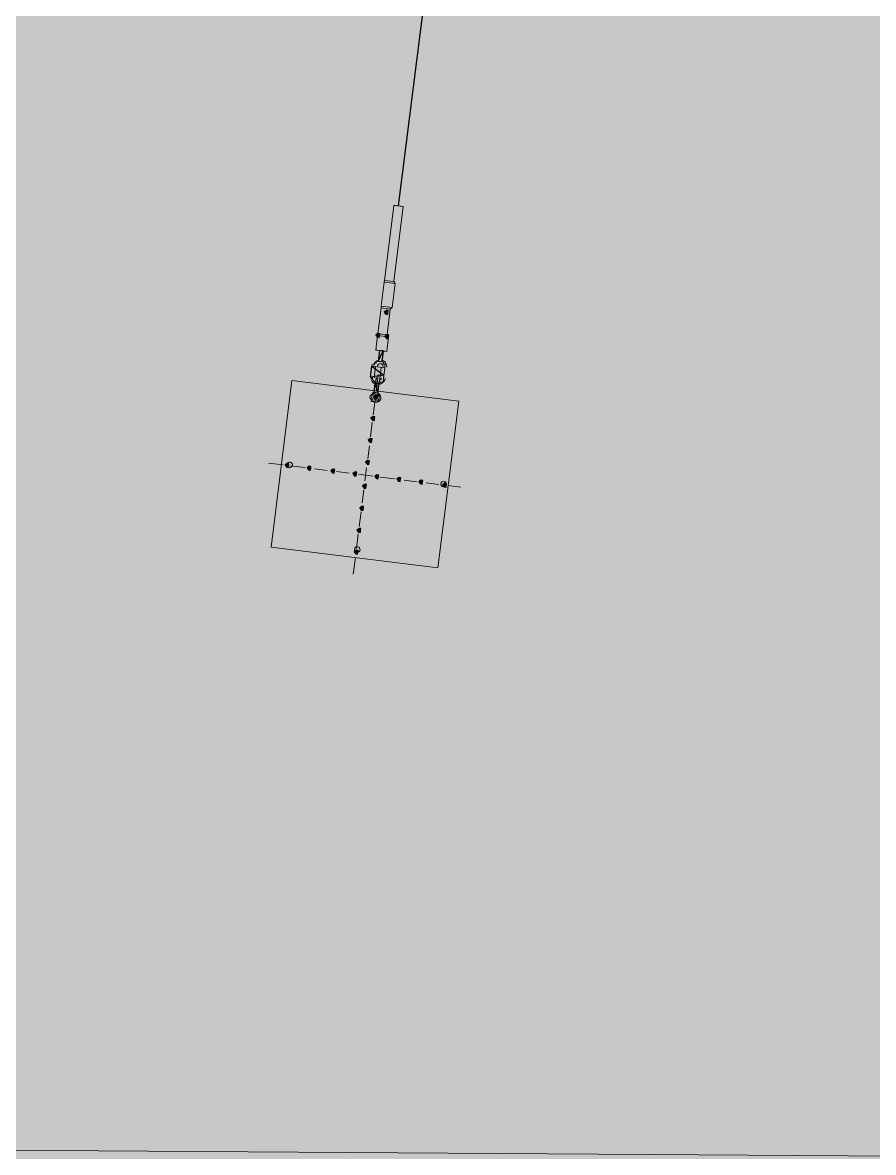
# Model space of a CAD drawing. Header units: metres. Extents: x -4 to 509425, y 7549 to 4732445.
# Drawn here: x 475999.48 to 476003.39, y 4719731.63 to 4719736.82 of the extents above; entities that cross this region are included whole.
import ezdxf

# ---------------------------------------------------------------- set-up
doc = ezdxf.new("R2010")
doc.units = ezdxf.units.M
doc.header["$LTSCALE"] = 0.01
doc.header["$MEASUREMENT"] = 0
doc.layers.get('0').update_dxf_attribs({"lineweight": 0})
doc.layers.add('_SUBESTACIÓN', color=1, linetype='Continuous')
doc.layers.add('SUBESTACION LA VID', color=253, linetype='Continuous')

# ---------------------------------------------------------------- blocks, each defined once
blk = doc.blocks.new('A$Cfff6051d')
at = {"layer": 'SUBESTACION LA VID', "transparency": 33554687}
h = blk.add_hatch(color=256, dxfattribs=at)
h.dxf.hatch_style = 2
h.paths.add_polyline_path([(476001.1603, 4719735.4869), (476001.1614, 4719735.4953), (476001.153, 4719735.4964), (476001.1435, 4719735.489), (476001.1509, 4719735.4796), (476001.1593, 4719735.4785)])
h = blk.add_hatch(color=256, dxfattribs=at)
h.dxf.hatch_style = 2
h.paths.add_polyline_path([(476001.1214, 4719735.3809), (476001.1225, 4719735.3893), (476001.1141, 4719735.3903), (476001.1046, 4719735.383), (476001.112, 4719735.3735), (476001.1204, 4719735.3725)])
h = blk.add_hatch(color=256, dxfattribs=at)
h.dxf.hatch_style = 2
h.paths.add_polyline_path([(476001.1634, 4719735.3756), (476001.1645, 4719735.384), (476001.1561, 4719735.385), (476001.1466, 4719735.3777), (476001.154, 4719735.3682), (476001.1624, 4719735.3672)])
h = blk.add_hatch(color=256, dxfattribs=at)
h.dxf.hatch_style = 2
h.paths.add_polyline_path([(476001.1119, 4719735.1005), (476001.1129, 4719735.1089), (476001.1045, 4719735.1099), (476001.0951, 4719735.1026), (476001.1024, 4719735.0931), (476001.1108, 4719735.0921)])
h = blk.add_hatch(color=256, dxfattribs=at)
h.dxf.hatch_style = 2
h.paths.add_polyline_path([(476001.0993, 4719734.9997), (476001.1003, 4719735.0081), (476001.0919, 4719735.0091), (476001.0825, 4719735.0018), (476001.0898, 4719734.9923), (476001.0982, 4719734.9913)])
h = blk.add_hatch(color=256, dxfattribs=at)
h.dxf.hatch_style = 2
h.paths.add_polyline_path([(476001.0866, 4719734.8989), (476001.0877, 4719734.9073), (476001.0793, 4719734.9083), (476001.0698, 4719734.901), (476001.0772, 4719734.8915), (476001.0856, 4719734.8905)])
h = blk.add_hatch(color=256, dxfattribs=at)
h.dxf.hatch_style = 2
h.paths.add_polyline_path([(476000.7054, 4719734.7846), (476000.7064, 4719734.793), (476000.698, 4719734.794), (476000.6886, 4719734.7867), (476000.6959, 4719734.7772), (476000.7043, 4719734.7762)])
h = blk.add_hatch(color=256, dxfattribs=at)
h.dxf.hatch_style = 2
h.paths.add_polyline_path([(476000.8062, 4719734.7719), (476000.8073, 4719734.7803), (476000.7989, 4719734.7814), (476000.7894, 4719734.774), (476000.7967, 4719734.7646), (476000.8051, 4719734.7635)])
h = blk.add_hatch(color=256, dxfattribs=at)
h.dxf.hatch_style = 2
h.paths.add_polyline_path([(476001.074, 4719734.7981), (476001.075, 4719734.8065), (476001.0666, 4719734.8075), (476001.0572, 4719734.8002), (476001.0645, 4719734.7907), (476001.0729, 4719734.7897)])
h = blk.add_hatch(color=256, dxfattribs=at)
h.dxf.hatch_style = 2
h.paths.add_polyline_path([(476000.9154, 4719734.7582), (476000.9165, 4719734.7666), (476000.9081, 4719734.7677), (476000.8986, 4719734.7603), (476000.906, 4719734.7509), (476000.9144, 4719734.7498)])
h = blk.add_hatch(color=256, dxfattribs=at)
h.dxf.hatch_style = 2
h.paths.add_polyline_path([(476001.0162, 4719734.7456), (476001.0173, 4719734.754), (476001.0089, 4719734.755), (476000.9994, 4719734.7477), (476001.0068, 4719734.7382), (476001.0152, 4719734.7372)])
h = blk.add_hatch(color=256, dxfattribs=at)
h.dxf.hatch_style = 2
h.paths.add_polyline_path([(476001.117, 4719734.733), (476001.1181, 4719734.7414), (476001.1097, 4719734.7424), (476001.1002, 4719734.7351), (476001.1076, 4719734.7256), (476001.116, 4719734.7246)])
h = blk.add_hatch(color=256, dxfattribs=at)
h.dxf.hatch_style = 2
h.paths.add_polyline_path([(476001.2178, 4719734.7203), (476001.2189, 4719734.7287), (476001.2105, 4719734.7298), (476001.201, 4719734.7224), (476001.2084, 4719734.713), (476001.2168, 4719734.7119)])
h = blk.add_hatch(color=256, dxfattribs=at)
h.dxf.hatch_style = 2
h.paths.add_polyline_path([(476001.0603, 4719734.6889), (476001.0613, 4719734.6973), (476001.0529, 4719734.6983), (476001.0435, 4719734.691), (476001.0508, 4719734.6815), (476001.0592, 4719734.6805)])
h = blk.add_hatch(color=256, dxfattribs=at)
h.dxf.hatch_style = 2
h.paths.add_polyline_path([(476001.3186, 4719734.7077), (476001.3197, 4719734.7161), (476001.3113, 4719734.7171), (476001.3018, 4719734.7098), (476001.3092, 4719734.7003), (476001.3176, 4719734.6993)])
h = blk.add_hatch(color=256, dxfattribs=at)
h.dxf.hatch_style = 2
h.paths.add_polyline_path([(476001.4278, 4719734.694), (476001.4289, 4719734.7024), (476001.4205, 4719734.7034), (476001.411, 4719734.6961), (476001.4184, 4719734.6866), (476001.4268, 4719734.6856)])
h = blk.add_hatch(color=256, dxfattribs=at)
h.dxf.hatch_style = 2
h.paths.add_polyline_path([(476001.0477, 4719734.5881), (476001.0487, 4719734.5965), (476001.0403, 4719734.5975), (476001.0309, 4719734.5902), (476001.0382, 4719734.5807), (476001.0466, 4719734.5797)])
h = blk.add_hatch(color=256, dxfattribs=at)
h.dxf.hatch_style = 2
h.paths.add_polyline_path([(476001.035, 4719734.4873), (476001.0361, 4719734.4957), (476001.0277, 4719734.4967), (476001.0182, 4719734.4894), (476001.0256, 4719734.4799), (476001.034, 4719734.4789)])
h = blk.add_hatch(color=256, dxfattribs=at)
h.dxf.hatch_style = 2
h.paths.add_polyline_path([(476001.0224, 4719734.3865), (476001.0234, 4719734.3949), (476001.015, 4719734.3959), (476001.0056, 4719734.3886), (476001.0129, 4719734.3791), (476001.0213, 4719734.3781)])
at = {"layer": 'SUBESTACION LA VID'}
blk.add_line((476001.2088, 4719735.9757), (476002.5558, 4719746.6856), dxfattribs=at)
at = {"layer": 'SUBESTACION LA VID', "lineweight": 15}
for p, q in [((476001.1446, 4719735.6339), (476001.1878, 4719735.9783)), ((476001.1866, 4719735.6287), (476001.2298, 4719735.9731)), ((476001.1436, 4719735.6255), (476001.194, 4719735.6192)), ((476001.1803, 4719735.51), (476001.194, 4719735.6192)), ((476001.1141, 4719735.3903), (476001.1288, 4719735.5079)), ((476001.1561, 4719735.385), (476001.1708, 4719735.5027)), ((476001.1046, 4719735.3147), (476001.113, 4719735.3819)), ((476001.1141, 4719735.3903), (476001.1561, 4719735.385)), ((476001.155, 4719735.3084), (476001.1634, 4719735.3756)), ((476001.113, 4719735.3137), (476001.1466, 4719735.3094)), ((476001.113, 4719735.3137), (476001.113, 4719735.3137)), ((476001.1151, 4719735.2622), (476001.1214, 4719735.3126)), ((476001.1319, 4719735.2601), (476001.1382, 4719735.3105)), ((476001.0804, 4719735.1898), (476001.0867, 4719735.2402)), ((476001.0972, 4719735.1877), (476001.1035, 4719735.2381)), ((476001.1161, 4719735.2024), (476001.1067, 4719735.1267)), ((476001.1224, 4719735.1845), (476001.1287, 4719735.2349)), ((476001.1392, 4719735.1824), (476001.1455, 4719735.2328)), ((476001.0972, 4719735.1194), (476001.1056, 4719735.1866)), ((476001.114, 4719735.1855), (476001.114, 4719735.1855)), ((476001.114, 4719735.1173), (476001.1224, 4719735.1845)), ((476001.1014, 4719735.0847), (476001.093, 4719735.0175)), ((476001.0887, 4719734.9839), (476001.0803, 4719734.9167)), ((476001.0751, 4719734.8747), (476001.0677, 4719734.8159)), ((476000.6802, 4719734.7877), (476000.613, 4719734.7961)), ((476000.781, 4719734.7751), (476000.7138, 4719734.7835)), ((476001.0624, 4719734.7739), (476001.055, 4719734.7151)), ((476000.8818, 4719734.7624), (476000.823, 4719734.7698)), ((476000.9826, 4719734.7498), (476000.9238, 4719734.7572)), ((476001.0918, 4719734.7361), (476001.0246, 4719734.7445)), ((476001.1926, 4719734.7235), (476001.1254, 4719734.7319)), ((476001.0498, 4719734.6731), (476001.0424, 4719734.6143)), ((476001.2934, 4719734.7108), (476001.2346, 4719734.7182)), ((476001.3942, 4719734.6982), (476001.3354, 4719734.7056)), ((476001.495, 4719734.6856), (476001.4362, 4719734.6929)), ((476001.0371, 4719734.5723), (476001.0287, 4719734.5051)), ((476001.0245, 4719734.4715), (476001.0161, 4719734.4043)), ((476001.0108, 4719734.3623), (476001.0013, 4719734.2867))]:
    blk.add_line(p, q, dxfattribs=at)
at = {"layer": 'SUBESTACION LA VID', "lineweight": 0}
for p, q in [((476001.1803, 4719735.51), (476001.1299, 4719735.5163)), ((476001.1067, 4719735.2633), (476001.1319, 4719735.2601))]:
    blk.add_line(p, q, dxfattribs=at)
at = {"layer": 'SUBESTACION LA VID', "lineweight": 15}
for points in [[(476001.2298, 4719735.9731), (476001.1878, 4719735.9783), (476001.1446, 4719735.6339), (476001.1436, 4719735.6255), (476001.1299, 4719735.5163), (476001.1288, 4719735.5079), (476001.1141, 4719735.3903), (476001.113, 4719735.3819), (476001.1046, 4719735.3147), (476001.113, 4719735.3137), (476001.1214, 4719735.3126), (476001.1151, 4719735.2622), (476001.1067, 4719735.2633), (476001.1057, 4719735.2549), (476001.0973, 4719735.2559), (476001.0962, 4719735.2475), (476001.0878, 4719735.2486), (476001.0867, 4719735.2402), (476001.0804, 4719735.1898), (476001.0878, 4719735.1803), (476001.0867, 4719735.1719), (476001.0941, 4719735.1625), (476001.1025, 4719735.1614), (476001.0972, 4719735.1194), (476001.0877, 4719735.1121), (476001.0783, 4719735.1047), (476001.0772, 4719735.0963), (476001.0846, 4719735.0868), (476001.0835, 4719735.0784), (476001.0919, 4719735.0774), (476001.1003, 4719735.0763), (476001.1087, 4719735.0753), (476001.1182, 4719735.0826), (476001.1192, 4719735.091), (476001.1203, 4719735.0994), (476001.1213, 4719735.1078), (476001.114, 4719735.1173), (476001.1193, 4719735.1593), (476001.1277, 4719735.1582), (476001.1287, 4719735.1666), (476001.1371, 4719735.1656), (476001.1382, 4719735.174), (476001.1392, 4719735.1824), (476001.1403, 4719735.1908), (476001.1413, 4719735.1992), (476001.1455, 4719735.2328), (476001.1466, 4719735.2412), (476001.1477, 4719735.2496), (476001.1393, 4719735.2506), (476001.1403, 4719735.259), (476001.1319, 4719735.2601), (476001.1382, 4719735.3105), (476001.1466, 4719735.3094), (476001.155, 4719735.3084), (476001.1634, 4719735.3756), (476001.155, 4719735.3766), (476001.1561, 4719735.385), (476001.1708, 4719735.5027), (476001.1803, 4719735.51), (476001.194, 4719735.6192), (476001.1866, 4719735.6287), (476001.2298, 4719735.9731)], [(476001.1878, 4719735.9783), (476001.1962, 4719735.9773), (476001.2214, 4719735.9741), (476001.2298, 4719735.9731)], [(476001.1803, 4719735.51), (476001.1299, 4719735.5163), (476001.1436, 4719735.6255)], [(476001.1436, 4719735.6255), (476001.1446, 4719735.6339), (476001.1866, 4719735.6287), (476001.194, 4719735.6192)], [(476001.1299, 4719735.5163), (476001.1288, 4719735.5079), (476001.1708, 4719735.5027), (476001.1803, 4719735.51)], [(476001.4847, 4719735.0794), (476001.3888, 4719734.3149), (476000.6244, 4719734.4108), (476000.7202, 4719735.1752), (476001.4847, 4719735.0794)]]:
    blk.add_lwpolyline(points, dxfattribs=at)
at = {"layer": 'SUBESTACION LA VID'}
for points in [[(476001.1603, 4719735.4869), (476001.1614, 4719735.4953), (476001.153, 4719735.4964), (476001.1435, 4719735.489), (476001.1509, 4719735.4796), (476001.1593, 4719735.4785)], [(476001.1214, 4719735.3809), (476001.1225, 4719735.3893), (476001.1141, 4719735.3903), (476001.1046, 4719735.383), (476001.112, 4719735.3735), (476001.1204, 4719735.3725)], [(476001.1634, 4719735.3756), (476001.1645, 4719735.384), (476001.1561, 4719735.385), (476001.1466, 4719735.3777), (476001.154, 4719735.3682), (476001.1624, 4719735.3672)], [(476001.1119, 4719735.1005), (476001.1129, 4719735.1089), (476001.1045, 4719735.1099), (476001.0951, 4719735.1026), (476001.1024, 4719735.0931), (476001.1108, 4719735.0921)], [(476001.0993, 4719734.9997), (476001.1003, 4719735.0081), (476001.0919, 4719735.0091), (476001.0825, 4719735.0018), (476001.0898, 4719734.9923), (476001.0982, 4719734.9913)], [(476001.0866, 4719734.8989), (476001.0877, 4719734.9073), (476001.0793, 4719734.9083), (476001.0698, 4719734.901), (476001.0772, 4719734.8915), (476001.0856, 4719734.8905)], [(476000.7054, 4719734.7846), (476000.7064, 4719734.793), (476000.698, 4719734.794), (476000.6886, 4719734.7867), (476000.6959, 4719734.7772), (476000.7043, 4719734.7762)], [(476000.8062, 4719734.7719), (476000.8073, 4719734.7803), (476000.7989, 4719734.7814), (476000.7894, 4719734.774), (476000.7967, 4719734.7646), (476000.8051, 4719734.7635)], [(476001.074, 4719734.7981), (476001.075, 4719734.8065), (476001.0666, 4719734.8075), (476001.0572, 4719734.8002), (476001.0645, 4719734.7907), (476001.0729, 4719734.7897)], [(476000.9154, 4719734.7582), (476000.9165, 4719734.7666), (476000.9081, 4719734.7677), (476000.8986, 4719734.7603), (476000.906, 4719734.7509), (476000.9144, 4719734.7498)], [(476001.0162, 4719734.7456), (476001.0173, 4719734.754), (476001.0089, 4719734.755), (476000.9994, 4719734.7477), (476001.0068, 4719734.7382), (476001.0152, 4719734.7372)], [(476001.117, 4719734.733), (476001.1181, 4719734.7414), (476001.1097, 4719734.7424), (476001.1002, 4719734.7351), (476001.1076, 4719734.7256), (476001.116, 4719734.7246)], [(476001.2178, 4719734.7203), (476001.2189, 4719734.7287), (476001.2105, 4719734.7298), (476001.201, 4719734.7224), (476001.2084, 4719734.713), (476001.2168, 4719734.7119)], [(476001.0603, 4719734.6889), (476001.0613, 4719734.6973), (476001.0529, 4719734.6983), (476001.0435, 4719734.691), (476001.0508, 4719734.6815), (476001.0592, 4719734.6805)], [(476001.3186, 4719734.7077), (476001.3197, 4719734.7161), (476001.3113, 4719734.7171), (476001.3018, 4719734.7098), (476001.3092, 4719734.7003), (476001.3176, 4719734.6993)], [(476001.4278, 4719734.694), (476001.4289, 4719734.7024), (476001.4205, 4719734.7034), (476001.411, 4719734.6961), (476001.4184, 4719734.6866), (476001.4268, 4719734.6856)], [(476001.0477, 4719734.5881), (476001.0487, 4719734.5965), (476001.0403, 4719734.5975), (476001.0309, 4719734.5902), (476001.0382, 4719734.5807), (476001.0466, 4719734.5797)], [(476001.035, 4719734.4873), (476001.0361, 4719734.4957), (476001.0277, 4719734.4967), (476001.0182, 4719734.4894), (476001.0256, 4719734.4799), (476001.034, 4719734.4789)], [(476001.0224, 4719734.3865), (476001.0234, 4719734.3949), (476001.015, 4719734.3959), (476001.0056, 4719734.3886), (476001.0129, 4719734.3791), (476001.0213, 4719734.3781)]]:
    blk.add_lwpolyline(points, close=True, dxfattribs=at)
at = {"layer": 'SUBESTACION LA VID', "lineweight": 0}
for points in [[(476001.1603, 4719735.4869), (476001.1614, 4719735.4953), (476001.153, 4719735.4964), (476001.1435, 4719735.489), (476001.1509, 4719735.4796), (476001.1593, 4719735.4785)], [(476001.1214, 4719735.3809), (476001.1225, 4719735.3893), (476001.1141, 4719735.3903), (476001.1046, 4719735.383), (476001.112, 4719735.3735), (476001.1204, 4719735.3725)], [(476001.1634, 4719735.3756), (476001.1645, 4719735.384), (476001.1561, 4719735.385), (476001.1466, 4719735.3777), (476001.154, 4719735.3682), (476001.1624, 4719735.3672)], [(476001.1119, 4719735.1005), (476001.1129, 4719735.1089), (476001.1045, 4719735.1099), (476001.0951, 4719735.1026), (476001.1024, 4719735.0931), (476001.1108, 4719735.0921)], [(476001.0993, 4719734.9997), (476001.1003, 4719735.0081), (476001.0919, 4719735.0091), (476001.0825, 4719735.0018), (476001.0898, 4719734.9923), (476001.0982, 4719734.9913)], [(476001.0866, 4719734.8989), (476001.0877, 4719734.9073), (476001.0793, 4719734.9083), (476001.0698, 4719734.901), (476001.0772, 4719734.8915), (476001.0856, 4719734.8905)], [(476000.7054, 4719734.7846), (476000.7064, 4719734.793), (476000.698, 4719734.794), (476000.6886, 4719734.7867), (476000.6959, 4719734.7772), (476000.7043, 4719734.7762)], [(476000.8062, 4719734.7719), (476000.8073, 4719734.7803), (476000.7989, 4719734.7814), (476000.7894, 4719734.774), (476000.7967, 4719734.7646), (476000.8051, 4719734.7635)], [(476001.074, 4719734.7981), (476001.075, 4719734.8065), (476001.0666, 4719734.8075), (476001.0572, 4719734.8002), (476001.0645, 4719734.7907), (476001.0729, 4719734.7897)], [(476000.9154, 4719734.7582), (476000.9165, 4719734.7666), (476000.9081, 4719734.7677), (476000.8986, 4719734.7603), (476000.906, 4719734.7509), (476000.9144, 4719734.7498)], [(476001.0162, 4719734.7456), (476001.0173, 4719734.754), (476001.0089, 4719734.755), (476000.9994, 4719734.7477), (476001.0068, 4719734.7382), (476001.0152, 4719734.7372)], [(476001.117, 4719734.733), (476001.1181, 4719734.7414), (476001.1097, 4719734.7424), (476001.1002, 4719734.7351), (476001.1076, 4719734.7256), (476001.116, 4719734.7246)], [(476001.2178, 4719734.7203), (476001.2189, 4719734.7287), (476001.2105, 4719734.7298), (476001.201, 4719734.7224), (476001.2084, 4719734.713), (476001.2168, 4719734.7119)], [(476001.0603, 4719734.6889), (476001.0613, 4719734.6973), (476001.0529, 4719734.6983), (476001.0435, 4719734.691), (476001.0508, 4719734.6815), (476001.0592, 4719734.6805)], [(476001.3186, 4719734.7077), (476001.3197, 4719734.7161), (476001.3113, 4719734.7171), (476001.3018, 4719734.7098), (476001.3092, 4719734.7003), (476001.3176, 4719734.6993)], [(476001.4278, 4719734.694), (476001.4289, 4719734.7024), (476001.4205, 4719734.7034), (476001.411, 4719734.6961), (476001.4184, 4719734.6866), (476001.4268, 4719734.6856)], [(476001.0477, 4719734.5881), (476001.0487, 4719734.5965), (476001.0403, 4719734.5975), (476001.0309, 4719734.5902), (476001.0382, 4719734.5807), (476001.0466, 4719734.5797)], [(476001.035, 4719734.4873), (476001.0361, 4719734.4957), (476001.0277, 4719734.4967), (476001.0182, 4719734.4894), (476001.0256, 4719734.4799), (476001.034, 4719734.4789)], [(476001.0224, 4719734.3865), (476001.0234, 4719734.3949), (476001.015, 4719734.3959), (476001.0056, 4719734.3886), (476001.0129, 4719734.3791), (476001.0213, 4719734.3781)]]:
    blk.add_lwpolyline(points, close=True, dxfattribs=at)
for points in [[(476001.113, 4719735.3819), (476001.1634, 4719735.3756), (476001.113, 4719735.3819), (476001.1634, 4719735.3756), (476001.113, 4719735.3819), (476001.1634, 4719735.3756)], [(476001.1466, 4719735.3094), (476001.113, 4719735.3137), (476001.1466, 4719735.3094), (476001.1046, 4719735.3147), (476001.1466, 4719735.3094), (476001.1046, 4719735.3147), (476001.1466, 4719735.3094), (476001.1046, 4719735.3147), (476001.155, 4719735.3084), (476001.1046, 4719735.3147), (476001.155, 4719735.3084)], [(476001.1382, 4719735.3105), (476001.113, 4719735.3137), (476001.1382, 4719735.3105)], [(476001.0867, 4719735.2402), (476001.1455, 4719735.2328), (476001.0867, 4719735.2402), (476001.1455, 4719735.2328)], [(476001.1287, 4719735.1666), (476001.0867, 4719735.1719), (476001.1371, 4719735.1656), (476001.0867, 4719735.1719), (476001.1371, 4719735.1656)], [(476001.1025, 4719735.1614), (476001.1277, 4719735.1582), (476001.0941, 4719735.1625), (476001.1277, 4719735.1582), (476001.0941, 4719735.1625)], [(476001.1193, 4719735.1593), (476001.1025, 4719735.1614), (476001.1193, 4719735.1593)], [(476001.0888, 4719735.1205), (476001.114, 4719735.1173), (476001.0972, 4719735.1194), (476001.114, 4719735.1173), (476001.0972, 4719735.1194)], [(476001.1003, 4719735.0763), (476001.0919, 4719735.0774), (476001.1003, 4719735.0763)], [(476001.1087, 4719735.0753), (476001.0919, 4719735.0774), (476001.1087, 4719735.0753), (476001.0919, 4719735.0774), (476001.1087, 4719735.0753)]]:
    blk.add_lwpolyline(points, dxfattribs=at)
at = {"layer": 'SUBESTACION LA VID'}
for points in [[(476001.1214, 4719735.3126), (476001.1214, 4719735.3126), (476001.1382, 4719735.3105), (476001.1382, 4719735.3105), (476001.1382, 4719735.3105), (476001.1151, 4719735.2622), (476001.1151, 4719735.2622), (476001.1151, 4719735.2622), (476001.1214, 4719735.3126), (476001.1214, 4719735.3126)], [(476001.1382, 4719735.3105), (476001.1382, 4719735.3105), (476001.1151, 4719735.2622), (476001.1151, 4719735.2622), (476001.1151, 4719735.2622), (476001.1319, 4719735.2601), (476001.1319, 4719735.2601), (476001.1319, 4719735.2601), (476001.1382, 4719735.3105), (476001.1382, 4719735.3105)], [(476001.0804, 4719735.1898), (476001.0804, 4719735.1898), (476001.1413, 4719735.1992), (476001.1413, 4719735.1992), (476001.1413, 4719735.1992), (476001.0867, 4719735.2402), (476001.0867, 4719735.2402), (476001.0867, 4719735.2402), (476001.0804, 4719735.1898), (476001.0804, 4719735.1898)], [(476001.0972, 4719735.1194), (476001.0972, 4719735.1194), (476001.114, 4719735.1173), (476001.114, 4719735.1173), (476001.114, 4719735.1173), (476001.1025, 4719735.1614), (476001.1025, 4719735.1614), (476001.1025, 4719735.1614), (476001.0972, 4719735.1194), (476001.0972, 4719735.1194)], [(476001.114, 4719735.1173), (476001.114, 4719735.1173), (476001.1025, 4719735.1614), (476001.1025, 4719735.1614), (476001.1025, 4719735.1614), (476001.1193, 4719735.1593), (476001.1193, 4719735.1593), (476001.1193, 4719735.1593), (476001.114, 4719735.1173), (476001.114, 4719735.1173)]]:
    blk.add_open_spline(points, degree=3, knots=[0, 0, 0, 0, 1, 1, 1, 2, 2, 2, 3, 3, 3, 3], dxfattribs=at)
at = {"layer": 'SUBESTACION LA VID', "lineweight": 0}
for points in [[(476001.1214, 4719735.3126), (476001.1214, 4719735.3126), (476001.1382, 4719735.3105), (476001.1382, 4719735.3105), (476001.1382, 4719735.3105), (476001.1151, 4719735.2622), (476001.1151, 4719735.2622), (476001.1151, 4719735.2622), (476001.1214, 4719735.3126), (476001.1214, 4719735.3126)], [(476001.1382, 4719735.3105), (476001.1382, 4719735.3105), (476001.1151, 4719735.2622), (476001.1151, 4719735.2622), (476001.1151, 4719735.2622), (476001.1319, 4719735.2601), (476001.1319, 4719735.2601), (476001.1319, 4719735.2601), (476001.1382, 4719735.3105), (476001.1382, 4719735.3105)], [(476001.0804, 4719735.1898), (476001.0804, 4719735.1898), (476001.1413, 4719735.1992), (476001.1413, 4719735.1992), (476001.1413, 4719735.1992), (476001.0867, 4719735.2402), (476001.0867, 4719735.2402), (476001.0867, 4719735.2402), (476001.0804, 4719735.1898), (476001.0804, 4719735.1898)], [(476001.0972, 4719735.1194), (476001.0972, 4719735.1194), (476001.114, 4719735.1173), (476001.114, 4719735.1173), (476001.114, 4719735.1173), (476001.1025, 4719735.1614), (476001.1025, 4719735.1614), (476001.1025, 4719735.1614), (476001.0972, 4719735.1194), (476001.0972, 4719735.1194)], [(476001.114, 4719735.1173), (476001.114, 4719735.1173), (476001.1025, 4719735.1614), (476001.1025, 4719735.1614), (476001.1025, 4719735.1614), (476001.1193, 4719735.1593), (476001.1193, 4719735.1593), (476001.1193, 4719735.1593), (476001.114, 4719735.1173), (476001.114, 4719735.1173)]]:
    blk.add_open_spline(points, degree=3, knots=[0, 0, 0, 0, 1, 1, 1, 2, 2, 2, 3, 3, 3, 3], dxfattribs=at)
at = {"layer": 'SUBESTACION LA VID', "lineweight": 15}
for points in [[(476001.1184, 4719735.2685), (476001.1063, 4719735.2657), (476001.0972, 4719735.2556), (476001.0957, 4719735.2433)], [(476001.1545, 4719735.2359), (476001.156, 4719735.2483), (476001.1497, 4719735.2602), (476001.1387, 4719735.2659)], [(476001.0894, 4719735.1929), (476001.0877, 4719735.1798), (476001.0949, 4719735.1672), (476001.1071, 4719735.162)], [(476001.1062, 4719735.1908), (476001.1057, 4719735.1869), (476001.107, 4719735.183), (476001.1098, 4719735.1803)], [(476001.1233, 4719735.1599), (476001.1364, 4719735.162), (476001.1465, 4719735.1724), (476001.1482, 4719735.1855)], [(476001.1253, 4719735.1783), (476001.1286, 4719735.1803), (476001.1309, 4719735.1838), (476001.1314, 4719735.1876)]]:
    blk.add_open_spline(points, degree=3, dxfattribs=at)
for points, knots in [([(476001.1377, 4719735.238), (476001.1385, 4719735.245), (476001.1336, 4719735.2514), (476001.1267, 4719735.2522), (476001.1197, 4719735.2531), (476001.1133, 4719735.2482), (476001.1125, 4719735.2412)], [0, 0, 0, 0, 1, 1, 1, 2, 2, 2, 2]), ([(476001.1018, 4719735.1173), (476001.092, 4719735.1147), (476001.0854, 4719735.1056), (476001.086, 4719735.0954), (476001.0867, 4719735.0853), (476001.0945, 4719735.0771), (476001.1045, 4719735.0758), (476001.1146, 4719735.0746), (476001.1242, 4719735.0806), (476001.1273, 4719735.0903), (476001.1304, 4719735.0999), (476001.1263, 4719735.1104), (476001.1174, 4719735.1153)], [0, 0, 0, 0, 1, 1, 1, 2, 2, 2, 3, 3, 3, 4, 4, 4, 4]), ([(476001.0946, 4719735.0984), (476001.0937, 4719735.0914), (476001.0986, 4719735.0851), (476001.1056, 4719735.0842), (476001.1125, 4719735.0833), (476001.1189, 4719735.0883), (476001.1198, 4719735.0952), (476001.1206, 4719735.1022), (476001.1157, 4719735.1085), (476001.1087, 4719735.1094), (476001.1018, 4719735.1103), (476001.0954, 4719735.1054), (476001.0946, 4719735.0984)], [0, 0, 0, 0, 1, 1, 1, 2, 2, 2, 3, 3, 3, 4, 4, 4, 4]), ([(476001.0946, 4719735.0984), (476001.0937, 4719735.0914), (476001.0986, 4719735.0851), (476001.1056, 4719735.0842), (476001.1125, 4719735.0833), (476001.1189, 4719735.0883), (476001.1198, 4719735.0952), (476001.1206, 4719735.1022), (476001.1157, 4719735.1085), (476001.1087, 4719735.1094), (476001.1018, 4719735.1103), (476001.0954, 4719735.1054), (476001.0946, 4719735.0984)], [0, 0, 0, 0, 1, 1, 1, 2, 2, 2, 3, 3, 3, 4, 4, 4, 4]), ([(476000.6975, 4719734.7898), (476000.6967, 4719734.7829), (476000.7016, 4719734.7765), (476000.7085, 4719734.7756), (476000.7155, 4719734.7748), (476000.7219, 4719734.7797), (476000.7227, 4719734.7867), (476000.7236, 4719734.7936), (476000.7187, 4719734.8), (476000.7117, 4719734.8008), (476000.7047, 4719734.8017), (476000.6984, 4719734.7968), (476000.6975, 4719734.7898)], [0, 0, 0, 0, 1, 1, 1, 2, 2, 2, 3, 3, 3, 4, 4, 4, 4]), ([(476001.4031, 4719734.7014), (476001.4023, 4719734.6944), (476001.4072, 4719734.688), (476001.4142, 4719734.6872), (476001.4211, 4719734.6863), (476001.4275, 4719734.6912), (476001.4284, 4719734.6982), (476001.4292, 4719734.7051), (476001.4243, 4719734.7115), (476001.4173, 4719734.7124), (476001.4104, 4719734.7132), (476001.404, 4719734.7083), (476001.4031, 4719734.7014)], [0, 0, 0, 0, 1, 1, 1, 2, 2, 2, 3, 3, 3, 4, 4, 4, 4]), ([(476001.0072, 4719734.4012), (476001.0063, 4719734.3942), (476001.0112, 4719734.3879), (476001.0182, 4719734.387), (476001.0251, 4719734.3861), (476001.0315, 4719734.3911), (476001.0324, 4719734.398), (476001.0332, 4719734.405), (476001.0283, 4719734.4113), (476001.0213, 4719734.4122), (476001.0144, 4719734.4131), (476001.008, 4719734.4081), (476001.0072, 4719734.4012)], [0, 0, 0, 0, 1, 1, 1, 2, 2, 2, 3, 3, 3, 4, 4, 4, 4])]:
    blk.add_open_spline(points, degree=3, knots=knots, dxfattribs=at)

msp = doc.modelspace()

# ---------------------------------------------------------------- hatches: boundary and pattern name
at = {"layer": '_SUBESTACIÓN', "transparency": 33554559}
h = msp.add_hatch(color=1, dxfattribs=at)
h.dxf.hatch_style = 1
h.paths.add_polyline_path([(475968.6399, 4719805.825), (476089.9386, 4719790.615), (476078.1686, 4719696.74), (475956.8686, 4719711.9502)])

# ---------------------------------------------------------------- linework, layer by layer
at = {"color": 5}
msp.add_lwpolyline([(490840.2656, 4717243.1462), (484895.5041, 4717739.2368), (483607.6371, 4717664.0004), (483465.0415, 4717952.1854), (479025.126, 4718116.267), (478713.7718, 4718728.8145), (478509.3234, 4719542.0639), (477889.6007, 4719719.2698), (475567.4979, 4719734.4711), (475570.1163, 4720134.4625), (477885.1416, 4720119.3075), (481205.4456, 4721268.3214)], dxfattribs=at)

# ---------------------------------------------------------------- block references
at = {"linetype": 'Continuous'}
msp.add_blockref('A$Cfff6051d', (0, 0), dxfattribs=at)

doc.saveas('drawing.dxf')
